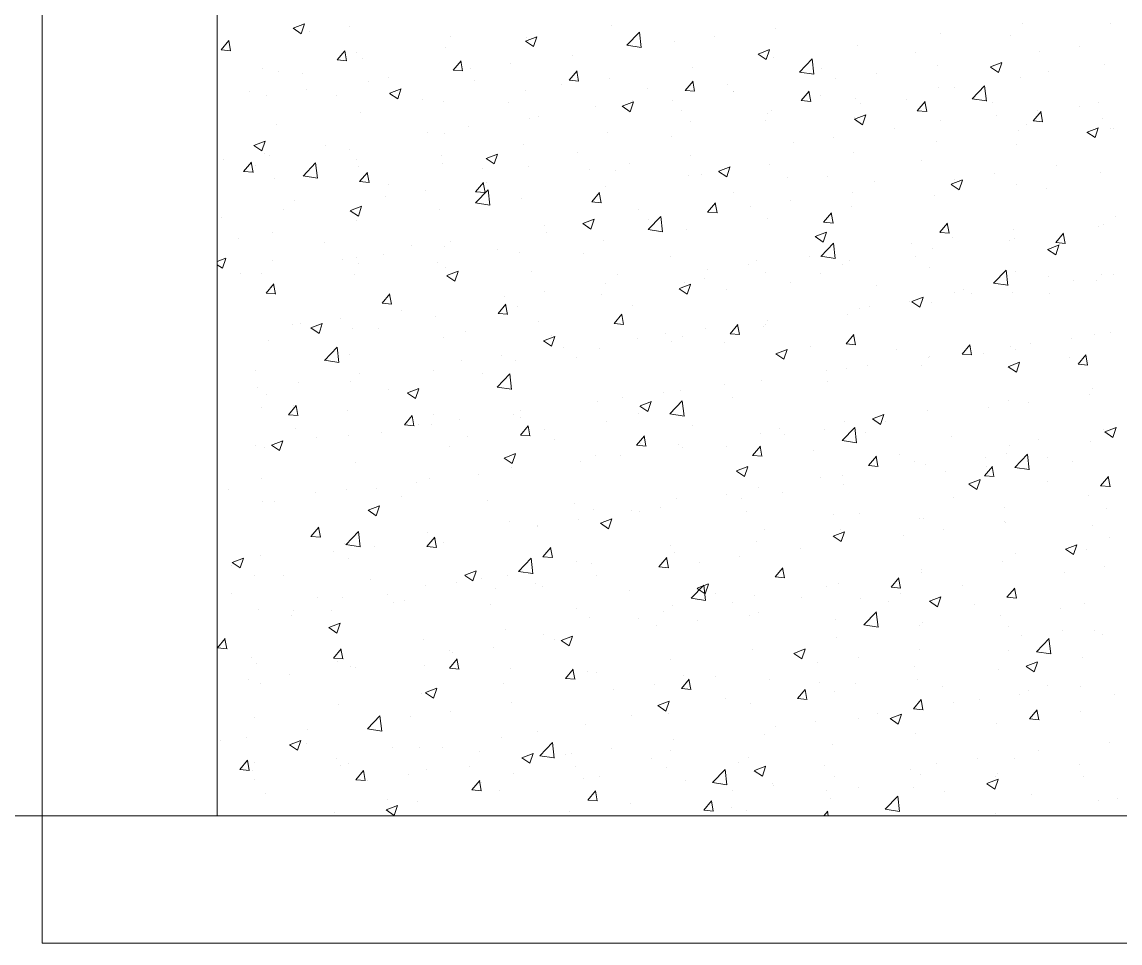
# Model space of a CAD drawing. Header units: millimetres. Extents: x 19632 to 183655, y 41319 to 69325.
# Drawn here: x 152267 to 153961, y 49388 to 50810 of the extents above; entities that cross this region are included whole.
import ezdxf

# ---------------------------------------------------------------- set-up
doc = ezdxf.new("R2010")
doc.units = ezdxf.units.MM
doc.header["$MEASUREMENT"] = 0
doc.linetypes.add('DASHED2', pattern=[0.375, 0.25, -0.125])
for name, color, linetype, lineweight in [('09-Arsiran', 8, 'Continuous', 5), ('8', 8, 'Continuous', 5), ('DINDING', 1, 'Continuous', 20), ('Kabel', 2, 'DASHED2', 20)]:
    doc.layers.add(name, color=color, linetype=linetype, lineweight=lineweight)

# ---------------------------------------------------------------- blocks, each defined once
blk = doc.blocks.new('4')
at = {"color": 251, "true_color": 0x636466}
blk.add_line((288.8865, -21.1291), (288.8865, -25.0041), dxfattribs=at)
at = {"layer": '09-Arsiran', "color": 251, "linetype": 'Continuous', "true_color": 0x636466}
for p, q in [((289.0056, -23.7671), (289.0234, -23.7603)), ((289.0182, -23.7758), (289.0233, -23.7605)), ((289.5048, -23.7622), (289.5048, -23.7622)), ((290.151, -23.7595), (290.151, -23.7595)), ((290.2894, -23.7604), (290.2894, -23.7604)), ((289.0055, -23.7673), (289.0182, -23.7758)), ((289.0305, -23.7724), (289.0305, -23.7724)), ((289.0941, -23.764), (289.0941, -23.764)), ((289.5296, -23.794), (289.5494, -23.7734)), ((289.5521, -23.7976), (289.5493, -23.7734)), ((289.6676, -23.7799), (289.6676, -23.7799)), ((289.7638, -23.7672), (289.7638, -23.7672)), ((290.0227, -23.7757), (290.0227, -23.7757)), ((290.1314, -23.7794), (290.1314, -23.7794)), ((288.8926, -23.8012), (288.9048, -23.7866)), ((288.9074, -23.8026), (288.9044, -23.7866)), ((289.2532, -23.7804), (289.2532, -23.7804)), ((289.3706, -23.7876), (289.3832, -23.7962)), ((289.3707, -23.7874), (289.3884, -23.7806)), ((289.3728, -23.7813), (289.3728, -23.7813)), ((289.3832, -23.7962), (289.3883, -23.7808)), ((289.5295, -23.7939), (289.5521, -23.7974)), ((289.604, -23.7882), (289.604, -23.7882)), ((289.8923, -23.7936), (289.8923, -23.7936)), ((290.2412, -23.7957), (290.2412, -23.7957)), ((288.8926, -23.8012), (288.9077, -23.8025)), ((289.0748, -23.8171), (289.087, -23.8025)), ((289.0895, -23.8185), (289.0866, -23.8026)), ((289.105, -23.8058), (289.105, -23.8058)), ((289.2445, -23.7975), (289.2445, -23.7975)), ((289.4436, -23.8094), (289.4436, -23.8094)), ((289.7356, -23.808), (289.7482, -23.8165)), ((289.7357, -23.8078), (289.7535, -23.8009)), ((289.7482, -23.8165), (289.7534, -23.8012)), ((289.7604, -23.8126), (289.7604, -23.8126)), ((289.9833, -23.8048), (289.9833, -23.8048)), ((290.1776, -23.8041), (290.1776, -23.8041)), ((288.9569, -23.8312), (288.9569, -23.8312)), ((289.0748, -23.8171), (289.0899, -23.8184)), ((289.1141, -23.8154), (289.1141, -23.8154)), ((289.2569, -23.833), (289.2692, -23.8184)), ((289.2717, -23.8344), (289.2688, -23.8185)), ((289.2838, -23.8304), (289.2838, -23.8304)), ((289.3474, -23.822), (289.3474, -23.822)), ((289.6321, -23.8289), (289.6321, -23.8289)), ((289.8007, -23.8361), (289.8205, -23.8155)), ((289.8232, -23.8396), (289.8204, -23.8155)), ((289.8352, -23.8302), (289.8352, -23.8302)), ((290.0172, -23.8252), (290.0172, -23.8252)), ((290.1006, -23.8283), (290.1133, -23.8369)), ((290.1007, -23.8281), (290.1185, -23.8213)), ((290.1133, -23.8369), (290.1184, -23.8215)), ((290.2798, -23.825), (290.2798, -23.825)), ((288.9822, -23.8345), (288.9822, -23.8345)), ((289.0196, -23.8386), (289.0196, -23.8386)), ((289.1552, -23.8444), (289.1552, -23.8444)), ((289.2569, -23.833), (289.2721, -23.8344)), ((289.4391, -23.849), (289.4514, -23.8344)), ((289.4391, -23.849), (289.4543, -23.8503)), ((289.4539, -23.8504), (289.451, -23.8345)), ((289.5017, -23.8468), (289.5017, -23.8468)), ((289.8006, -23.836), (289.8232, -23.8395)), ((289.8574, -23.8463), (289.8574, -23.8463)), ((289.921, -23.8379), (289.921, -23.8379)), ((290.1479, -23.844), (290.1479, -23.844)), ((290.1923, -23.8351), (290.1923, -23.8351)), ((289.0272, -23.8642), (289.0272, -23.8642)), ((289.1234, -23.8515), (289.1234, -23.8515)), ((289.1572, -23.8694), (289.175, -23.8625)), ((289.1698, -23.8781), (289.1749, -23.8627)), ((289.2908, -23.8501), (289.2908, -23.8501)), ((289.3697, -23.8658), (289.3697, -23.8658)), ((289.4264, -23.8558), (289.4264, -23.8558)), ((289.5619, -23.8615), (289.5619, -23.8615)), ((289.6213, -23.8649), (289.6336, -23.8503)), ((289.6213, -23.8649), (289.6365, -23.8662)), ((289.6361, -23.8663), (289.6332, -23.8504)), ((289.6871, -23.8556), (289.6871, -23.8556)), ((289.8035, -23.8808), (289.8157, -23.8663)), ((289.8183, -23.8823), (289.8153, -23.8663)), ((290.0196, -23.8603), (290.0196, -23.8603)), ((290.0442, -23.8606), (290.0442, -23.8606)), ((290.0718, -23.8781), (290.0915, -23.8575)), ((290.0943, -23.8816), (290.0915, -23.8575)), ((288.9375, -23.867), (288.9375, -23.867)), ((288.9636, -23.8725), (288.9636, -23.8725)), ((289.0731, -23.8727), (289.0731, -23.8727)), ((289.1571, -23.8696), (289.1698, -23.8781)), ((289.2087, -23.8785), (289.2087, -23.8785)), ((289.2414, -23.8821), (289.2414, -23.8821)), ((289.5223, -23.8897), (289.5401, -23.8829)), ((289.5348, -23.8984), (289.54, -23.8831)), ((289.5389, -23.8811), (289.5389, -23.8811)), ((289.6008, -23.88), (289.6008, -23.88)), ((289.697, -23.8674), (289.697, -23.8674)), ((289.6975, -23.8673), (289.6975, -23.8673)), ((289.8035, -23.8809), (289.8187, -23.8822)), ((289.8331, -23.873), (289.8331, -23.873)), ((289.8892, -23.8782), (289.8892, -23.8782)), ((289.9687, -23.8787), (289.9687, -23.8787)), ((289.9857, -23.8968), (289.9979, -23.8822)), ((290.0005, -23.8982), (289.9975, -23.8823)), ((290.0717, -23.878), (290.0943, -23.8815)), ((290.2706, -23.8833), (290.2706, -23.8833)), ((289.111, -23.9), (289.111, -23.9)), ((289.3443, -23.8842), (289.3443, -23.8842)), ((289.4799, -23.8899), (289.4799, -23.8899)), ((289.5222, -23.8899), (289.5348, -23.8984)), ((289.5372, -23.8884), (289.5372, -23.8884)), ((289.6155, -23.8957), (289.6155, -23.8957)), ((289.7573, -23.8972), (289.7573, -23.8972)), ((289.8961, -23.886), (289.8961, -23.886)), ((289.9857, -23.8968), (290.0009, -23.8981)), ((290.1043, -23.8845), (290.1043, -23.8845)), ((290.1679, -23.9127), (290.1801, -23.8981)), ((290.1744, -23.8959), (290.1744, -23.8959)), ((290.1826, -23.9141), (290.1797, -23.8982)), ((290.2399, -23.8902), (290.2399, -23.8902)), ((289.3768, -23.9095), (289.3768, -23.9095)), ((289.3908, -23.9065), (289.3908, -23.9065)), ((289.629, -23.9135), (289.629, -23.9135)), ((289.7479, -23.9114), (289.7479, -23.9114)), ((289.7511, -23.9014), (289.7511, -23.9014)), ((289.8867, -23.9071), (289.8867, -23.9071)), ((289.8872, -23.9103), (289.8998, -23.9188)), ((289.8873, -23.91), (289.9051, -23.9032)), ((289.8998, -23.9188), (289.905, -23.9034)), ((290.0223, -23.9128), (290.0223, -23.9128)), ((290.1108, -23.9043), (290.1108, -23.9043)), ((290.1679, -23.9127), (290.183, -23.9141)), ((290.2768, -23.9095), (290.2768, -23.9095)), ((288.9791, -23.919), (288.9791, -23.919)), ((289.217, -23.9306), (289.217, -23.9306)), ((289.2427, -23.9319), (289.2427, -23.9319)), ((289.2806, -23.9222), (289.2806, -23.9222)), ((289.4986, -23.9313), (289.4986, -23.9313)), ((289.9504, -23.9254), (289.9504, -23.9254)), ((290.1448, -23.9286), (290.1448, -23.9286)), ((290.1579, -23.9186), (290.1579, -23.9186)), ((290.2522, -23.9306), (290.2649, -23.9391)), ((290.2523, -23.9304), (290.2701, -23.9236)), ((290.2649, -23.9391), (290.27, -23.9238)), ((290.2893, -23.924), (290.2893, -23.924)), ((290.2935, -23.9243), (290.2935, -23.9243)), ((288.9437, -23.9515), (288.9564, -23.96)), ((288.9438, -23.9513), (288.9616, -23.9444)), ((288.9564, -23.96), (288.9615, -23.9447)), ((289.0566, -23.9517), (289.0566, -23.9517)), ((289.3667, -23.9504), (289.3667, -23.9504)), ((289.5998, -23.9368), (289.5998, -23.9368)), ((289.7906, -23.9464), (289.7906, -23.9464)), ((289.8542, -23.9381), (289.8542, -23.9381)), ((290.0165, -23.9448), (290.0165, -23.9448)), ((290.1412, -23.9494), (290.1412, -23.9494)), ((288.9604, -23.9644), (288.9604, -23.9644)), ((288.969, -23.9677), (288.969, -23.9677)), ((289.0945, -23.9573), (289.0945, -23.9573)), ((289.2384, -23.9667), (289.2384, -23.9667)), ((289.3089, -23.9716), (289.3266, -23.9648)), ((289.3214, -23.9804), (289.3265, -23.965)), ((289.4517, -23.9623), (289.4517, -23.9623)), ((289.6302, -23.9676), (289.6302, -23.9676)), ((289.8861, -23.9627), (289.8861, -23.9627)), ((288.8968, -23.9727), (288.8968, -23.9727)), ((288.9278, -23.9922), (288.9401, -23.9776)), ((288.9426, -23.9936), (288.9397, -23.9777)), ((288.9464, -23.9828), (288.9464, -23.9828)), ((289.0211, -23.9994), (289.0409, -23.9788)), ((289.0436, -24.0029), (289.0408, -23.9788)), ((289.1046, -23.9735), (289.1046, -23.9735)), ((289.1079, -23.9845), (289.1079, -23.9845)), ((289.2402, -23.9792), (289.2402, -23.9792)), ((289.3088, -23.9718), (289.3214, -23.9804)), ((289.3758, -23.9849), (289.3758, -23.9849)), ((289.534, -23.9802), (289.534, -23.9802)), ((289.6739, -23.992), (289.6917, -23.9851)), ((289.6864, -24.0007), (289.6916, -23.9853)), ((289.7542, -23.9818), (289.7542, -23.9818)), ((289.9931, -23.9749), (289.9931, -23.9749)), ((290.2038, -23.9834), (290.2038, -23.9834)), ((288.9278, -23.9922), (288.943, -23.9935)), ((288.976, -24.0036), (288.976, -24.0036)), ((289.0211, -23.9993), (289.0436, -24.0028)), ((289.11, -24.0081), (289.1222, -23.9936)), ((289.1248, -24.0096), (289.1219, -23.9936)), ((289.3035, -23.9877), (289.3035, -23.9877)), ((289.4704, -23.9886), (289.4704, -23.9886)), ((289.5114, -23.9907), (289.5114, -23.9907)), ((289.6259, -23.998), (289.6259, -23.998)), ((289.647, -23.9964), (289.647, -23.9964)), ((289.6738, -23.9922), (289.6864, -24.0007)), ((289.7826, -24.0021), (289.7826, -24.0021)), ((289.8449, -24.0003), (289.8449, -24.0003)), ((290.1076, -23.9961), (290.1076, -23.9961)), ((290.2737, -23.9941), (290.2737, -23.9941)), ((289.11, -24.0082), (289.1252, -24.0095)), ((289.1554, -24.0131), (289.1554, -24.0131)), ((289.2922, -24.0241), (289.3044, -24.0095)), ((289.2922, -24.0415), (289.312, -24.0208)), ((289.307, -24.0255), (289.304, -24.0096)), ((289.31, -24.0097), (289.31, -24.0097)), ((289.3147, -24.045), (289.3119, -24.0209)), ((289.4955, -24.0159), (289.4955, -24.0159)), ((289.9182, -24.0078), (289.9182, -24.0078)), ((290.0388, -24.0125), (290.0515, -24.021)), ((290.0389, -24.0123), (290.0567, -24.0055)), ((290.044, -24.0045), (290.044, -24.0045)), ((290.0515, -24.021), (290.0566, -24.0057)), ((290.0538, -24.0136), (290.0538, -24.0136)), ((290.1417, -24.0131), (290.1417, -24.0131)), ((290.1894, -24.0193), (290.1894, -24.0193)), ((289.0073, -24.0385), (289.0073, -24.0385)), ((289.1502, -24.0308), (289.1502, -24.0308)), ((289.2138, -24.0224), (289.2138, -24.0224)), ((289.2922, -24.0241), (289.3074, -24.0254)), ((289.3636, -24.0349), (289.3636, -24.0349)), ((289.4744, -24.04), (289.4866, -24.0254)), ((289.4892, -24.0414), (289.4862, -24.0255)), ((289.6968, -24.0257), (289.6968, -24.0257)), ((289.7874, -24.0383), (289.7874, -24.0383)), ((289.8836, -24.0256), (289.8836, -24.0256)), ((290.0134, -24.0294), (290.0134, -24.0294)), ((288.9898, -24.0519), (288.9898, -24.0519)), ((289.0953, -24.0538), (289.108, -24.0623)), ((289.0954, -24.0535), (289.1132, -24.0467)), ((289.108, -24.0623), (289.1131, -24.0469)), ((289.2353, -24.0512), (289.2353, -24.0512)), ((289.2921, -24.0413), (289.3147, -24.0449)), ((289.4744, -24.04), (289.4895, -24.0414)), ((289.5487, -24.0512), (289.5487, -24.0512)), ((289.6565, -24.056), (289.6688, -24.0414)), ((289.6565, -24.056), (289.6717, -24.0573)), ((289.6713, -24.0574), (289.6684, -24.0415)), ((289.7238, -24.0466), (289.7238, -24.0466)), ((289.883, -24.0473), (289.883, -24.0473)), ((288.8936, -24.0645), (288.8936, -24.0645)), ((289.1049, -24.0691), (289.1049, -24.0691)), ((289.4605, -24.0739), (289.4783, -24.0671)), ((289.473, -24.0826), (289.4782, -24.0673)), ((289.5633, -24.0835), (289.5831, -24.0629)), ((289.5634, -24.0677), (289.5634, -24.0677)), ((289.5858, -24.087), (289.583, -24.0629)), ((289.7511, -24.0663), (289.7511, -24.0663)), ((289.8387, -24.0719), (289.851, -24.0573)), ((289.8387, -24.0719), (289.8539, -24.0732)), ((289.8535, -24.0733), (289.8506, -24.0574)), ((290.0209, -24.0878), (290.0332, -24.0732)), ((290.2974, -24.0625), (290.2974, -24.0625)), ((288.9729, -24.0881), (288.9729, -24.0881)), ((289.4005, -24.0766), (289.4005, -24.0766)), ((289.4036, -24.0888), (289.4036, -24.0888)), ((289.4604, -24.0741), (289.473, -24.0826)), ((289.4672, -24.0804), (289.4672, -24.0804)), ((289.5632, -24.0834), (289.5858, -24.0869)), ((289.6228, -24.0826), (289.6228, -24.0826)), ((289.8255, -24.0942), (289.8433, -24.0874)), ((289.838, -24.103), (289.8432, -24.0876)), ((290.0209, -24.0879), (290.0361, -24.0892)), ((290.0357, -24.0893), (290.0328, -24.0733)), ((290.1369, -24.0836), (290.1369, -24.0836)), ((290.2031, -24.1038), (290.2153, -24.0892)), ((290.2179, -24.1052), (290.215, -24.0893)), ((290.2706, -24.0786), (290.2706, -24.0786)), ((290.2788, -24.0756), (290.2788, -24.0756)), ((288.9196, -24.0975), (288.9196, -24.0975)), ((289.0552, -24.1033), (289.0552, -24.1033)), ((289.2524, -24.102), (289.2524, -24.102)), ((289.4924, -24.1005), (289.4924, -24.1005)), ((289.8254, -24.0944), (289.838, -24.103)), ((289.8343, -24.1256), (289.8541, -24.1049)), ((289.8569, -24.1291), (289.8541, -24.1049)), ((289.9772, -24.1047), (289.9772, -24.1047)), ((290.0407, -24.0963), (290.0407, -24.0963)), ((290.1307, -24.101), (290.1307, -24.101)), ((290.1387, -24.0977), (290.1387, -24.0977)), ((290.1905, -24.1146), (290.2083, -24.1077)), ((290.2031, -24.1038), (290.2183, -24.1051)), ((289.147, -24.1226), (289.147, -24.1226)), ((289.1908, -24.109), (289.1908, -24.109)), ((289.2432, -24.1099), (289.2432, -24.1099)), ((289.3264, -24.1147), (289.3264, -24.1147)), ((289.3605, -24.1195), (289.3605, -24.1195)), ((289.4619, -24.1204), (289.4619, -24.1204)), ((290.0104, -24.1139), (290.0104, -24.1139)), ((290.1904, -24.1148), (290.2031, -24.1233)), ((290.2031, -24.1233), (290.2082, -24.108)), ((288.8865, -24.1337), (288.8998, -24.1286)), ((288.8865, -24.1388), (288.8946, -24.1442)), ((288.8946, -24.1442), (288.8997, -24.1289)), ((288.9731, -24.1316), (288.9731, -24.1316)), ((289.0834, -24.1309), (289.0834, -24.1309)), ((289.1043, -24.1274), (289.1043, -24.1274)), ((289.1087, -24.1374), (289.1087, -24.1374)), ((289.2322, -24.1358), (289.2322, -24.1358)), ((289.5975, -24.1262), (289.5975, -24.1262)), ((289.7205, -24.1384), (289.7205, -24.1384)), ((289.7331, -24.1319), (289.7331, -24.1319)), ((289.8167, -24.1258), (289.8167, -24.1258)), ((289.8343, -24.1254), (289.8569, -24.1289)), ((289.8687, -24.1376), (289.8687, -24.1376)), ((289.8799, -24.1318), (289.8799, -24.1318)), ((289.9826, -24.1264), (289.9826, -24.1264)), ((288.923, -24.1521), (288.923, -24.1521)), ((288.9562, -24.1529), (288.9562, -24.1529)), ((289.1018, -24.1536), (289.1018, -24.1536)), ((289.2443, -24.1431), (289.2443, -24.1431)), ((289.247, -24.156), (289.2596, -24.1645)), ((289.2471, -24.1558), (289.2648, -24.149)), ((289.2596, -24.1645), (289.2647, -24.1492)), ((289.3799, -24.1488), (289.3799, -24.1488)), ((289.5155, -24.1546), (289.5155, -24.1546)), ((289.657, -24.1468), (289.657, -24.1468)), ((289.748, -24.1509), (289.748, -24.1509)), ((289.8344, -24.1519), (289.8344, -24.1519)), ((290.0043, -24.1434), (290.0043, -24.1434)), ((290.1054, -24.1676), (290.1252, -24.147)), ((290.1279, -24.1711), (290.1251, -24.147)), ((290.1399, -24.1491), (290.1399, -24.1491)), ((290.1916, -24.1568), (290.1916, -24.1568)), ((290.2755, -24.1548), (290.2755, -24.1548)), ((290.2941, -24.1543), (290.2941, -24.1543)), ((288.9631, -24.1833), (288.9753, -24.1687)), ((288.9698, -24.1727), (288.9698, -24.1727)), ((288.9778, -24.1847), (288.9749, -24.1688)), ((289.4965, -24.1679), (289.4965, -24.1679)), ((289.612, -24.1764), (289.6246, -24.1849)), ((289.6121, -24.1761), (289.6299, -24.1693)), ((289.6197, -24.1671), (289.6197, -24.1671)), ((289.6246, -24.1849), (289.6298, -24.1695)), ((289.6511, -24.1603), (289.6511, -24.1603)), ((289.7867, -24.166), (289.7867, -24.166)), ((289.9223, -24.1717), (289.9223, -24.1717)), ((290.1054, -24.1675), (290.128, -24.171)), ((290.2305, -24.1627), (290.2305, -24.1627)), ((290.2675, -24.1632), (290.2675, -24.1632)), ((288.9631, -24.1833), (288.9782, -24.1846)), ((289.1452, -24.1992), (289.1575, -24.1846)), ((289.16, -24.2006), (289.1571, -24.1847)), ((289.3368, -24.189), (289.3368, -24.189)), ((289.4004, -24.1806), (289.4004, -24.1806)), ((289.4893, -24.185), (289.4893, -24.185)), ((289.6863, -24.1773), (289.6863, -24.1773)), ((289.9771, -24.1965), (289.9949, -24.1897)), ((289.9897, -24.2052), (289.9948, -24.1899)), ((290.0434, -24.1822), (290.0434, -24.1822)), ((290.0579, -24.1775), (290.0579, -24.1775)), ((290.0701, -24.1838), (290.0701, -24.1838)), ((290.1356, -24.1822), (290.1356, -24.1822)), ((290.1935, -24.1832), (290.1935, -24.1832)), ((289.1452, -24.1992), (289.1604, -24.2005)), ((289.1764, -24.2101), (289.1764, -24.2101)), ((289.3274, -24.2151), (289.3397, -24.2006)), ((289.3422, -24.2166), (289.3393, -24.2006)), ((289.3574, -24.2041), (289.3574, -24.2041)), ((289.5382, -24.2027), (289.5382, -24.2027)), ((289.8953, -24.2076), (289.8953, -24.2076)), ((289.9103, -24.2048), (289.9103, -24.2048)), ((289.9739, -24.1965), (289.9739, -24.1965)), ((289.977, -24.1967), (289.9897, -24.2052)), ((290.0073, -24.1985), (290.0073, -24.1985)), ((289.0802, -24.2227), (289.0802, -24.2227)), ((289.2291, -24.2203), (289.2291, -24.2203)), ((289.3274, -24.2152), (289.3426, -24.2165)), ((289.3901, -24.2281), (289.3901, -24.2281)), ((289.5096, -24.2311), (289.5219, -24.2165)), ((289.5244, -24.2325), (289.5215, -24.2166)), ((289.7499, -24.226), (289.7499, -24.226)), ((289.8769, -24.2164), (289.8769, -24.2164)), ((289.0046, -24.2324), (289.0046, -24.2324)), ((289.0166, -24.2311), (289.0166, -24.2311)), ((289.0335, -24.2379), (289.0462, -24.2465)), ((289.0336, -24.2377), (289.0514, -24.2309)), ((289.0462, -24.2465), (289.0513, -24.2311)), ((289.0987, -24.2382), (289.0987, -24.2382)), ((289.1402, -24.2381), (289.1402, -24.2381)), ((289.2758, -24.2438), (289.2758, -24.2438)), ((289.5096, -24.2311), (289.5248, -24.2324)), ((289.6537, -24.2386), (289.6537, -24.2386)), ((289.6918, -24.247), (289.704, -24.2324)), ((289.7066, -24.2484), (289.7036, -24.2325)), ((289.7449, -24.2354), (289.7449, -24.2354)), ((289.7472, -24.233), (289.7472, -24.233)), ((290.2886, -24.2457), (290.2886, -24.2457)), ((288.9668, -24.2572), (288.9668, -24.2572)), ((289.2419, -24.2536), (289.2419, -24.2536)), ((289.3986, -24.2583), (289.4112, -24.2668)), ((289.3987, -24.2581), (289.4165, -24.2512)), ((289.4112, -24.2668), (289.4164, -24.2515)), ((289.4114, -24.2496), (289.4114, -24.2496)), ((289.547, -24.2553), (289.547, -24.2553)), ((289.5901, -24.247), (289.5901, -24.247)), ((289.599, -24.2585), (289.599, -24.2585)), ((289.6166, -24.2517), (289.6166, -24.2517)), ((289.6826, -24.261), (289.6826, -24.261)), ((289.6918, -24.247), (289.707, -24.2484)), ((289.874, -24.263), (289.8862, -24.2484)), ((289.874, -24.263), (289.8892, -24.2643)), ((289.8888, -24.2644), (289.8858, -24.2485)), ((290.1637, -24.2629), (290.1637, -24.2629)), ((290.2273, -24.2545), (290.2273, -24.2545)), ((290.2644, -24.2477), (290.2644, -24.2477)), ((289.0548, -24.2889), (289.0746, -24.2683)), ((289.0773, -24.2924), (289.0745, -24.2683)), ((289.0938, -24.279), (289.0938, -24.279)), ((289.4297, -24.2681), (289.4297, -24.2681)), ((289.4862, -24.2696), (289.4862, -24.2696)), ((289.7636, -24.2786), (289.7762, -24.2871)), ((289.7637, -24.2784), (289.7815, -24.2716)), ((289.7762, -24.2871), (289.7814, -24.2718)), ((289.8182, -24.2667), (289.8182, -24.2667)), ((289.9538, -24.2725), (289.9538, -24.2725)), ((290.0562, -24.2789), (290.0684, -24.2643)), ((290.0562, -24.2789), (290.0713, -24.2802)), ((290.071, -24.2803), (290.068, -24.2644)), ((290.0894, -24.2782), (290.0894, -24.2782)), ((290.1325, -24.2668), (290.1325, -24.2668)), ((290.1404, -24.2711), (290.1404, -24.2711)), ((289.0547, -24.2888), (289.0773, -24.2923)), ((289.2699, -24.2891), (289.2699, -24.2891)), ((289.3335, -24.2808), (289.3335, -24.2808)), ((289.3543, -24.2886), (289.3543, -24.2886)), ((289.4509, -24.2839), (289.4509, -24.2839)), ((289.9071, -24.2966), (289.9071, -24.2966)), ((289.9923, -24.2965), (289.9923, -24.2965)), ((290.0033, -24.284), (290.0033, -24.284)), ((290.0042, -24.2831), (290.0042, -24.2831)), ((290.1287, -24.2988), (290.1465, -24.2919)), ((290.1413, -24.3075), (290.1464, -24.2921)), ((290.225, -24.2839), (290.225, -24.2839)), ((290.2383, -24.2948), (290.2506, -24.2802)), ((290.2383, -24.2949), (290.2535, -24.2962)), ((290.2531, -24.2963), (290.2502, -24.2803)), ((288.9457, -24.3044), (288.9457, -24.3044)), ((289.1095, -24.3103), (289.1095, -24.3103)), ((289.226, -24.3049), (289.226, -24.3049)), ((289.3028, -24.3093), (289.3028, -24.3093)), ((289.3259, -24.3309), (289.3456, -24.3103)), ((289.3484, -24.3344), (289.3456, -24.3103)), ((289.8435, -24.305), (289.8435, -24.305)), ((289.8738, -24.3009), (289.8738, -24.3009)), ((290.1286, -24.299), (290.1413, -24.3075)), ((288.9497, -24.3313), (288.9497, -24.3313)), ((289.0133, -24.3229), (289.0133, -24.3229)), ((289.0956, -24.3228), (289.0956, -24.3228)), ((289.3258, -24.3308), (289.3484, -24.3343)), ((289.6831, -24.3261), (289.6831, -24.3261)), ((289.7418, -24.32), (289.7418, -24.32)), ((289.8442, -24.3219), (289.8442, -24.3219)), ((288.9637, -24.3418), (288.9637, -24.3418)), ((289.1547, -24.3348), (289.1547, -24.3348)), ((289.1852, -24.34), (289.203, -24.3332)), ((289.1852, -24.3402), (289.1978, -24.3487)), ((289.1978, -24.3487), (289.2029, -24.3334)), ((289.5233, -24.3472), (289.5233, -24.3472)), ((289.5869, -24.3388), (289.5869, -24.3388)), ((289.6135, -24.3362), (289.6135, -24.3362)), ((289.6961, -24.3474), (289.6961, -24.3474)), ((290.2567, -24.342), (290.2567, -24.342)), ((290.2613, -24.3323), (290.2613, -24.3323)), ((288.9552, -24.3622), (288.9552, -24.3622)), ((288.9983, -24.3743), (289.0105, -24.3597)), ((289.0065, -24.3602), (289.0065, -24.3602)), ((289.0131, -24.3757), (289.0102, -24.3598)), ((289.4831, -24.3541), (289.4831, -24.3541)), ((289.5502, -24.3606), (289.5628, -24.3691)), ((289.5503, -24.3603), (289.5681, -24.3535)), ((289.5628, -24.3691), (289.568, -24.3537)), ((289.5969, -24.373), (289.6167, -24.3524)), ((289.6195, -24.3765), (289.6167, -24.3524)), ((290.0969, -24.363), (290.0969, -24.363)), ((290.1294, -24.3513), (290.1294, -24.3513)), ((290.1605, -24.3547), (290.1605, -24.3547)), ((288.9983, -24.3743), (289.0135, -24.3757)), ((289.0908, -24.3679), (289.0908, -24.3679)), ((289.1805, -24.3903), (289.1927, -24.3757)), ((289.1953, -24.3917), (289.1923, -24.3758)), ((289.2264, -24.3736), (289.2264, -24.3736)), ((289.2667, -24.381), (289.2667, -24.381)), ((289.3512, -24.3732), (289.3512, -24.3732)), ((289.362, -24.3793), (289.362, -24.3793)), ((289.3629, -24.3683), (289.3629, -24.3683)), ((289.5479, -24.3728), (289.5479, -24.3728)), ((289.5969, -24.3729), (289.6195, -24.3764)), ((289.9152, -24.3809), (289.9278, -24.3894)), ((289.9153, -24.3807), (289.9331, -24.3739)), ((289.9279, -24.3894), (289.933, -24.3741)), ((290.0011, -24.3676), (290.0011, -24.3676)), ((289.0087, -24.3963), (289.0087, -24.3963)), ((289.1805, -24.3903), (289.1957, -24.3916)), ((289.2031, -24.3893), (289.2031, -24.3893)), ((289.2229, -24.3894), (289.2229, -24.3894)), ((289.3627, -24.4062), (289.3749, -24.3916)), ((289.3775, -24.4076), (289.3745, -24.3917)), ((289.3998, -24.3982), (289.3998, -24.3982)), ((289.4975, -24.3851), (289.4975, -24.3851)), ((289.6331, -24.3908), (289.6331, -24.3908)), ((289.7687, -24.3965), (289.7687, -24.3965)), ((289.8403, -24.3968), (289.8403, -24.3968)), ((289.868, -24.415), (289.8878, -24.3944)), ((289.8707, -24.3855), (289.8707, -24.3855)), ((289.8905, -24.4185), (289.8877, -24.3944)), ((289.9365, -24.3842), (289.9365, -24.3842)), ((290.2781, -24.3972), (290.2781, -24.3972)), ((290.2803, -24.401), (290.2981, -24.3942)), ((290.2929, -24.4098), (290.298, -24.3944)), ((288.9718, -24.4219), (288.9896, -24.4151)), ((288.9844, -24.4307), (288.9895, -24.4153)), ((289.0427, -24.4104), (289.0427, -24.4104)), ((289.0925, -24.4073), (289.0925, -24.4073)), ((289.1443, -24.402), (289.1443, -24.402)), ((289.2799, -24.4077), (289.2799, -24.4077)), ((289.3627, -24.4062), (289.3778, -24.4075)), ((289.4155, -24.4135), (289.4155, -24.4135)), ((289.5449, -24.4221), (289.5571, -24.4075)), ((289.5596, -24.4236), (289.5567, -24.4076)), ((289.7388, -24.4045), (289.7388, -24.4045)), ((289.7767, -24.4052), (289.7767, -24.4052)), ((289.868, -24.4149), (289.8906, -24.4184)), ((289.9043, -24.4023), (289.9043, -24.4023)), ((290.0399, -24.408), (290.0399, -24.408)), ((290.1755, -24.4137), (290.1755, -24.4137)), ((290.2582, -24.4169), (290.2582, -24.4169)), ((290.2802, -24.4012), (290.2929, -24.4098)), ((288.9465, -24.4231), (288.9465, -24.4231)), ((288.9606, -24.4264), (288.9606, -24.4264)), ((288.9717, -24.4221), (288.9844, -24.4307)), ((289.2517, -24.4236), (289.2517, -24.4236)), ((289.3369, -24.4423), (289.3546, -24.4354)), ((289.5448, -24.4222), (289.56, -24.4235)), ((289.5511, -24.4192), (289.5511, -24.4192)), ((289.6105, -24.4208), (289.6105, -24.4208)), ((289.6163, -24.4263), (289.6163, -24.4263)), ((289.6867, -24.4249), (289.6867, -24.4249)), ((289.727, -24.4381), (289.7393, -24.4235)), ((289.7418, -24.4395), (289.7389, -24.4236)), ((289.8223, -24.4307), (289.8223, -24.4307)), ((290.13, -24.4226), (290.13, -24.4226)), ((289.1035, -24.4491), (289.1035, -24.4491)), ((289.3368, -24.4425), (289.3494, -24.451)), ((289.3494, -24.451), (289.3546, -24.4356)), ((289.4565, -24.4473), (289.4565, -24.4473)), ((289.48, -24.4387), (289.48, -24.4387)), ((289.5201, -24.439), (289.5201, -24.439)), ((289.727, -24.4381), (289.7422, -24.4394)), ((289.9092, -24.454), (289.9215, -24.4394)), ((289.924, -24.4554), (289.9211, -24.4395)), ((289.9579, -24.4364), (289.9579, -24.4364)), ((289.9818, -24.4481), (289.9818, -24.4481)), ((289.998, -24.4522), (289.998, -24.4522)), ((290.0935, -24.4421), (290.0935, -24.4421)), ((290.1263, -24.4359), (290.1263, -24.4359)), ((290.1391, -24.4571), (290.1589, -24.4364)), ((290.1616, -24.4606), (290.1588, -24.4365)), ((290.1899, -24.4422), (290.1899, -24.4422)), ((290.2291, -24.4478), (290.2291, -24.4478)), ((289.2961, -24.4685), (289.2961, -24.4685)), ((289.3481, -24.4577), (289.3481, -24.4577)), ((289.7018, -24.4628), (289.7144, -24.4713)), ((289.7019, -24.4626), (289.7197, -24.4558)), ((289.7144, -24.4713), (289.7196, -24.456)), ((289.9092, -24.454), (289.9244, -24.4554)), ((290.0301, -24.4632), (290.0301, -24.4632)), ((290.0914, -24.47), (290.1037, -24.4554)), ((290.0937, -24.4548), (290.0937, -24.4548)), ((290.1062, -24.4714), (290.1033, -24.4554)), ((290.139, -24.4569), (290.1616, -24.4604)), ((288.9554, -24.4745), (288.9554, -24.4745)), ((289.1999, -24.4811), (289.1999, -24.4811)), ((289.2198, -24.474), (289.2198, -24.474)), ((289.8337, -24.4735), (289.8337, -24.4735)), ((289.8676, -24.47), (289.8676, -24.47)), ((289.8697, -24.4843), (289.8697, -24.4843)), ((290.0668, -24.4832), (290.0795, -24.4917)), ((290.0669, -24.4829), (290.0847, -24.4761)), ((290.0795, -24.4917), (290.0846, -24.4763)), ((290.0914, -24.47), (290.1066, -24.4713)), ((290.1908, -24.4784), (290.1908, -24.4784)), ((290.2736, -24.4859), (290.2858, -24.4713)), ((290.2736, -24.4859), (290.2888, -24.4872)), ((290.2884, -24.4873), (290.2854, -24.4714)), ((288.9046, -24.4913), (288.9046, -24.4913)), ((289.0402, -24.497), (289.0402, -24.497)), ((289.0894, -24.4919), (289.0894, -24.4919)), ((289.1363, -24.4895), (289.1363, -24.4895)), ((289.1758, -24.5027), (289.1758, -24.5027)), ((289.6856, -24.4989), (289.6856, -24.4989)), ((289.7357, -24.4891), (289.7357, -24.4891)), ((289.7735, -24.497), (289.7735, -24.497)), ((290.0427, -24.5038), (290.0427, -24.5038)), ((290.2551, -24.5014), (290.2551, -24.5014)), ((288.9575, -24.5109), (288.9575, -24.5109)), ((288.9759, -24.5106), (288.9759, -24.5106)), ((289.1234, -24.5242), (289.1412, -24.5174)), ((289.136, -24.5329), (289.1411, -24.5176)), ((289.3114, -24.5085), (289.3114, -24.5085)), ((289.447, -24.5142), (289.447, -24.5142)), ((289.5826, -24.5199), (289.5826, -24.5199)), ((289.6074, -24.5054), (289.6074, -24.5054)), ((289.7099, -24.5054), (289.7099, -24.5054)), ((290.1232, -24.5205), (290.1232, -24.5205)), ((290.2835, -24.5212), (290.2835, -24.5212)), ((289.1234, -24.5244), (289.136, -24.5329)), ((289.477, -24.5232), (289.477, -24.5232)), ((289.4885, -24.5445), (289.5063, -24.5377)), ((289.501, -24.5533), (289.5062, -24.5379)), ((289.5374, -24.5243), (289.5374, -24.5243)), ((289.5495, -24.5265), (289.5495, -24.5265)), ((289.7182, -24.5256), (289.7182, -24.5256)), ((289.8538, -24.5314), (289.8538, -24.5314)), ((289.8946, -24.5293), (289.8946, -24.5293)), ((289.9894, -24.5371), (289.9894, -24.5371)), ((289.9949, -24.5367), (289.9949, -24.5367)), ((289.0335, -24.5654), (289.0458, -24.5508)), ((289.0483, -24.5668), (289.0454, -24.5509)), ((289.345, -24.5423), (289.345, -24.5423)), ((289.3893, -24.5498), (289.3893, -24.5498)), ((289.3897, -24.5475), (289.3897, -24.5475)), ((289.4533, -24.5392), (289.4533, -24.5392)), ((289.4884, -24.5447), (289.501, -24.5533)), ((289.7464, -24.5547), (289.7464, -24.5547)), ((289.8645, -24.5546), (289.8645, -24.5546)), ((290.0268, -24.555), (290.0268, -24.555)), ((290.123, -24.5424), (290.123, -24.5424)), ((290.125, -24.5428), (290.125, -24.5428)), ((290.2606, -24.5486), (290.2606, -24.5486)), ((289.0335, -24.5654), (289.0487, -24.5667)), ((289.0885, -24.5784), (289.1082, -24.5577)), ((289.111, -24.5819), (289.1082, -24.5578)), ((289.2157, -24.5813), (289.228, -24.5667)), ((289.2167, -24.5585), (289.2167, -24.5585)), ((289.2305, -24.5827), (289.2276, -24.5668)), ((289.2293, -24.5686), (289.2293, -24.5686)), ((289.8534, -24.5651), (289.866, -24.5736)), ((289.8535, -24.5649), (289.8713, -24.558)), ((289.8661, -24.5736), (289.8712, -24.5583)), ((289.9633, -24.5634), (289.9633, -24.5634)), ((290.2878, -24.5673), (290.2878, -24.5673)), ((289.0695, -24.5897), (289.0695, -24.5897)), ((289.0863, -24.5764), (289.0863, -24.5764)), ((289.0884, -24.5782), (289.111, -24.5817)), ((289.1331, -24.5813), (289.1331, -24.5813)), ((289.2157, -24.5813), (289.2309, -24.5827)), ((289.2412, -24.5752), (289.2412, -24.5752)), ((289.3979, -24.5973), (289.4102, -24.5827)), ((289.4127, -24.5987), (289.4098, -24.5827)), ((289.5983, -24.5801), (289.5983, -24.5801)), ((289.6043, -24.5899), (289.6043, -24.5899)), ((289.7326, -24.5736), (289.7326, -24.5736)), ((289.8028, -24.5845), (289.8028, -24.5845)), ((290.2184, -24.5854), (290.2311, -24.5939)), ((290.2185, -24.5852), (290.2363, -24.5784)), ((290.2311, -24.5939), (290.2362, -24.5786)), ((290.252, -24.586), (290.252, -24.586)), ((288.9099, -24.6063), (288.9226, -24.6148)), ((288.91, -24.6061), (288.9278, -24.5993)), ((288.9226, -24.6148), (288.9277, -24.5995)), ((288.9544, -24.5955), (288.9544, -24.5955)), ((289.093, -24.6006), (289.093, -24.6006)), ((289.3595, -24.6204), (289.3793, -24.5998)), ((289.3821, -24.6239), (289.3792, -24.5998)), ((289.3979, -24.5973), (289.4131, -24.5986)), ((289.4502, -24.6055), (289.4502, -24.6055)), ((289.4739, -24.6078), (289.4739, -24.6078)), ((289.5801, -24.6132), (289.5923, -24.5986)), ((289.5949, -24.6146), (289.5919, -24.5987)), ((289.6431, -24.6056), (289.6431, -24.6056)), ((289.7066, -24.5972), (289.7066, -24.5972)), ((290.1201, -24.605), (290.1201, -24.605)), ((290.1397, -24.5927), (290.1397, -24.5927)), ((288.9091, -24.6108), (288.9091, -24.6108)), ((289.2751, -24.6264), (289.2928, -24.6196)), ((289.2876, -24.6352), (289.2928, -24.6198)), ((289.3595, -24.6203), (289.3821, -24.6238)), ((289.5801, -24.6132), (289.5953, -24.6145)), ((289.7623, -24.6291), (289.7745, -24.6145)), ((289.7771, -24.6305), (289.7741, -24.6146)), ((289.9916, -24.6181), (289.9916, -24.6181)), ((289.9918, -24.6213), (289.9918, -24.6213)), ((290.2166, -24.6214), (290.2166, -24.6214)), ((290.2802, -24.6131), (290.2802, -24.6131)), ((288.9449, -24.626), (288.9449, -24.626)), ((288.9908, -24.6268), (288.9908, -24.6268)), ((289.1264, -24.6325), (289.1264, -24.6325)), ((289.262, -24.6383), (289.262, -24.6383)), ((289.275, -24.6267), (289.2876, -24.6352)), ((289.302, -24.631), (289.302, -24.631)), ((289.3419, -24.6268), (289.3419, -24.6268)), ((289.3865, -24.6393), (289.3865, -24.6393)), ((289.4826, -24.6267), (289.4826, -24.6267)), ((289.6306, -24.6624), (289.6504, -24.6418)), ((289.6401, -24.6468), (289.6579, -24.64)), ((289.6531, -24.666), (289.6503, -24.6418)), ((289.6526, -24.6555), (289.6578, -24.6402)), ((289.7623, -24.6291), (289.7775, -24.6305)), ((289.8614, -24.6392), (289.8614, -24.6392)), ((289.9445, -24.6451), (289.9567, -24.6305)), ((289.9593, -24.6465), (289.9563, -24.6306)), ((288.9087, -24.6552), (288.9087, -24.6552)), ((289.1539, -24.6564), (289.1539, -24.6564)), ((289.2136, -24.6431), (289.2136, -24.6431)), ((289.3229, -24.6477), (289.3229, -24.6477)), ((289.3975, -24.644), (289.3975, -24.644)), ((289.5331, -24.6497), (289.5331, -24.6497)), ((289.64, -24.647), (289.6526, -24.6555)), ((289.6687, -24.6554), (289.6687, -24.6554)), ((289.7295, -24.6582), (289.7295, -24.6582)), ((289.8434, -24.6436), (289.8434, -24.6436)), ((289.9445, -24.6451), (289.9596, -24.6464)), ((289.96, -24.6552), (289.96, -24.6552)), ((290.0562, -24.6425), (290.0562, -24.6425)), ((290.1266, -24.661), (290.1389, -24.6464)), ((290.1414, -24.6624), (290.1385, -24.6465)), ((289.0443, -24.6609), (289.0443, -24.6609)), ((289.0832, -24.661), (289.0832, -24.661)), ((289.1625, -24.6688), (289.1625, -24.6688)), ((289.1799, -24.6666), (289.1799, -24.6666)), ((289.3155, -24.6724), (289.3155, -24.6724)), ((289.6012, -24.6745), (289.6012, -24.6745)), ((289.6306, -24.6623), (289.6532, -24.6658)), ((289.6953, -24.669), (289.6953, -24.669)), ((289.8043, -24.6612), (289.8043, -24.6612)), ((289.8964, -24.6636), (289.8964, -24.6636)), ((289.9399, -24.6669), (289.9399, -24.6669)), ((290.005, -24.6673), (290.0177, -24.6759)), ((290.0051, -24.6671), (290.0229, -24.6603)), ((290.0177, -24.6759), (290.0228, -24.6605)), ((290.0755, -24.6726), (290.0755, -24.6726)), ((290.1266, -24.661), (290.1418, -24.6624)), ((290.249, -24.6705), (290.249, -24.6705)), ((288.9513, -24.68), (288.9513, -24.68)), ((289.0027, -24.6899), (289.0027, -24.6899)), ((289.0058, -24.6818), (289.0058, -24.6818)), ((289.0663, -24.6815), (289.0663, -24.6815)), ((289.4511, -24.6781), (289.4511, -24.6781)), ((289.4708, -24.6923), (289.4708, -24.6923)), ((289.5867, -24.6838), (289.5867, -24.6838)), ((289.7223, -24.6896), (289.7223, -24.6896)), ((289.736, -24.6847), (289.736, -24.6847)), ((289.9017, -24.7045), (289.9215, -24.6839)), ((289.9242, -24.708), (289.9214, -24.6839)), ((290.117, -24.6896), (290.117, -24.6896)), ((290.2111, -24.6784), (290.2111, -24.6784)), ((289.0615, -24.7086), (289.0742, -24.7171)), ((289.0616, -24.7084), (289.0794, -24.7015)), ((289.0742, -24.7171), (289.0793, -24.7018)), ((289.5472, -24.6944), (289.5472, -24.6944)), ((289.5762, -24.7057), (289.5762, -24.7057)), ((289.6398, -24.6974), (289.6398, -24.6974)), ((289.8579, -24.6953), (289.8579, -24.6953)), ((289.9016, -24.7044), (289.9242, -24.7079)), ((289.9887, -24.7058), (289.9887, -24.7058)), ((289.9935, -24.701), (289.9935, -24.701)), ((290.1291, -24.7067), (290.1291, -24.7067)), ((288.8866, -24.7405), (288.8988, -24.7259)), ((288.9014, -24.7419), (288.8985, -24.726)), ((289.2106, -24.7276), (289.2106, -24.7276)), ((289.3389, -24.7114), (289.3389, -24.7114)), ((289.399, -24.7199), (289.399, -24.7199)), ((289.4158, -24.7269), (289.4158, -24.7269)), ((289.4267, -24.7287), (289.4445, -24.7219)), ((289.4392, -24.7374), (289.4444, -24.7221)), ((289.8583, -24.7237), (289.8583, -24.7237)), ((290.1498, -24.7216), (290.1498, -24.7216)), ((290.1728, -24.7465), (290.1926, -24.7259)), ((290.1953, -24.75), (290.1925, -24.7259)), ((290.2134, -24.7132), (290.2134, -24.7132)), ((290.2646, -24.7125), (290.2646, -24.7125)), ((290.2773, -24.7188), (290.2773, -24.7188)), ((288.8866, -24.7405), (288.9018, -24.7418)), ((289.0688, -24.7564), (289.081, -24.7418)), ((289.0801, -24.7455), (289.0801, -24.7455)), ((289.0836, -24.7578), (289.0806, -24.7419)), ((289.2509, -24.7453), (289.2509, -24.7453)), ((289.3196, -24.7395), (289.3196, -24.7395)), ((289.4266, -24.7289), (289.4392, -24.7374)), ((289.7264, -24.7428), (289.7264, -24.7428)), ((289.7917, -24.7491), (289.8095, -24.7422)), ((289.8042, -24.7578), (289.8094, -24.7424)), ((289.9894, -24.7427), (289.9894, -24.7427)), ((290.1292, -24.7443), (290.1292, -24.7443)), ((288.9402, -24.7559), (288.9402, -24.7559)), ((289.0688, -24.7564), (289.084, -24.7578)), ((289.0758, -24.7616), (289.0758, -24.7616)), ((289.251, -24.7724), (289.2632, -24.7578)), ((289.256, -24.7479), (289.256, -24.7479)), ((289.2658, -24.7738), (289.2628, -24.7579)), ((289.5981, -24.759), (289.5981, -24.759)), ((289.7916, -24.7493), (289.8042, -24.7578)), ((289.8932, -24.7554), (289.8932, -24.7554)), ((290.1567, -24.7694), (290.1745, -24.7626)), ((290.1693, -24.7781), (290.1744, -24.7628)), ((290.1727, -24.7464), (290.1953, -24.7499)), ((290.2459, -24.7551), (290.2459, -24.7551)), ((288.9482, -24.7646), (288.9482, -24.7646)), ((289.0956, -24.769), (289.0956, -24.769)), ((289.1028, -24.7707), (289.1028, -24.7707)), ((289.2114, -24.7674), (289.2114, -24.7674)), ((289.251, -24.7724), (289.2661, -24.7737)), ((289.347, -24.7731), (289.347, -24.7731)), ((289.4332, -24.7883), (289.4454, -24.7737)), ((289.4479, -24.7897), (289.445, -24.7738)), ((289.4677, -24.7769), (289.4677, -24.7769)), ((289.4826, -24.7788), (289.4826, -24.7788)), ((289.8296, -24.7638), (289.8296, -24.7638)), ((289.9811, -24.7697), (289.9811, -24.7697)), ((290.1139, -24.7741), (290.1139, -24.7741)), ((290.1566, -24.7696), (290.1693, -24.7781)), ((288.9358, -24.79), (288.9358, -24.79)), ((288.9547, -24.7961), (288.9547, -24.7961)), ((288.9994, -24.7817), (288.9994, -24.7817)), ((289.3358, -24.7959), (289.3358, -24.7959)), ((289.4332, -24.7883), (289.4483, -24.7897)), ((289.573, -24.7975), (289.573, -24.7975)), ((289.6153, -24.8043), (289.6276, -24.7897)), ((289.6182, -24.7846), (289.6182, -24.7846)), ((289.6301, -24.8057), (289.6272, -24.7897)), ((289.6692, -24.7849), (289.6692, -24.7849)), ((289.7538, -24.7903), (289.7538, -24.7903)), ((289.8329, -24.7951), (289.8329, -24.7951)), ((289.8894, -24.796), (289.8894, -24.796)), ((289.9856, -24.7904), (289.9856, -24.7904)), ((289.2075, -24.8122), (289.2075, -24.8122)), ((289.2132, -24.8108), (289.2258, -24.8194)), ((289.2133, -24.8106), (289.231, -24.8038)), ((289.2258, -24.8194), (289.231, -24.804)), ((289.5094, -24.8059), (289.5094, -24.8059)), ((289.6153, -24.8043), (289.6305, -24.8056)), ((289.7975, -24.8202), (289.8098, -24.8056)), ((289.8123, -24.8216), (289.8094, -24.8057)), ((289.8552, -24.8083), (289.8552, -24.8083)), ((290.025, -24.8017), (290.025, -24.8017)), ((290.1466, -24.8134), (290.1466, -24.8134)), ((290.1606, -24.8075), (290.1606, -24.8075)), ((290.1901, -24.8), (290.1901, -24.8)), ((290.2428, -24.8008), (290.2428, -24.8008)), ((290.2962, -24.8132), (290.2962, -24.8132)), ((289.0771, -24.8301), (289.0771, -24.8301)), ((289.349, -24.827), (289.349, -24.827)), ((289.5782, -24.8312), (289.5908, -24.8397)), ((289.5783, -24.831), (289.5961, -24.8242)), ((289.5908, -24.8397), (289.596, -24.8244)), ((289.6848, -24.8206), (289.6848, -24.8206)), ((289.7233, -24.8273), (289.7233, -24.8273)), ((289.7975, -24.8202), (289.8127, -24.8215)), ((289.9797, -24.8361), (289.992, -24.8215)), ((289.9945, -24.8375), (289.9916, -24.8216)), ((290.0419, -24.8255), (290.0419, -24.8255)), ((290.083, -24.8218), (290.083, -24.8218)), ((288.9451, -24.8491), (288.9451, -24.8491)), ((289.1221, -24.8678), (289.1419, -24.8472)), ((289.1446, -24.8713), (289.1418, -24.8472)), ((289.1892, -24.8481), (289.1892, -24.8481)), ((289.2528, -24.8397), (289.2528, -24.8397)), ((289.5367, -24.846), (289.5367, -24.846)), ((289.595, -24.8436), (289.595, -24.8436)), ((289.9226, -24.8429), (289.9226, -24.8429)), ((289.9433, -24.8513), (289.9611, -24.8445)), ((289.9559, -24.8601), (289.961, -24.8447)), ((289.9797, -24.8361), (289.9949, -24.8375)), ((290.1619, -24.8521), (290.1741, -24.8375)), ((290.1767, -24.8535), (290.1737, -24.8376)), ((290.2428, -24.8396), (290.2428, -24.8396)), ((289.4646, -24.8615), (289.4646, -24.8615)), ((289.7628, -24.8639), (289.7628, -24.8639)), ((289.8264, -24.8556), (289.8264, -24.8556)), ((289.8938, -24.8509), (289.8938, -24.8509)), ((289.9432, -24.8515), (289.9559, -24.8601)), ((290.1109, -24.8587), (290.1109, -24.8587)), ((290.1619, -24.8521), (290.1771, -24.8534)), ((288.9326, -24.8819), (288.9326, -24.8819)), ((289.0288, -24.8692), (289.0288, -24.8692)), ((289.1221, -24.8677), (289.1447, -24.8712)), ((289.3327, -24.8805), (289.3327, -24.8805)), ((289.3886, -24.8714), (289.3886, -24.8714)), ((289.7457, -24.8763), (289.7457, -24.8763)), ((289.9826, -24.8749), (289.9826, -24.8749)), ((288.8908, -24.8857), (288.8908, -24.8857)), ((288.9997, -24.8928), (289.0124, -24.9013)), ((288.9998, -24.8926), (289.0176, -24.8857)), ((289.0124, -24.9013), (289.0175, -24.8859)), ((289.0264, -24.8914), (289.0264, -24.8914)), ((289.162, -24.8972), (289.162, -24.8972)), ((289.2044, -24.8968), (289.2044, -24.8968)), ((289.2404, -24.8968), (289.2404, -24.8968)), ((289.3932, -24.9099), (289.413, -24.8893)), ((289.4157, -24.9134), (289.4129, -24.8893)), ((289.5062, -24.8977), (289.5062, -24.8977)), ((289.6024, -24.8851), (289.6024, -24.8851)), ((289.8521, -24.8928), (289.8521, -24.8928)), ((290.176, -24.9009), (290.176, -24.9009)), ((290.2871, -24.8889), (290.2871, -24.8889)), ((288.9218, -24.9316), (288.9341, -24.917)), ((288.9366, -24.933), (288.9337, -24.917)), ((289.074, -24.9146), (289.074, -24.9146)), ((289.2976, -24.9029), (289.2976, -24.9029)), ((289.3648, -24.9131), (289.3774, -24.9216)), ((289.3649, -24.9129), (289.3827, -24.9061)), ((289.3774, -24.9216), (289.3826, -24.9063)), ((289.3932, -24.9098), (289.4157, -24.9133)), ((289.4331, -24.9086), (289.4331, -24.9086)), ((289.4426, -24.9061), (289.4426, -24.9061)), ((289.5687, -24.9143), (289.5687, -24.9143)), ((289.5975, -24.9018), (289.5975, -24.9018)), ((289.7202, -24.9119), (289.7202, -24.9119)), ((290.0798, -24.9136), (290.0798, -24.9136)), ((290.1389, -24.9144), (290.1389, -24.9144)), ((288.9218, -24.9316), (288.937, -24.9329)), ((288.942, -24.9337), (288.942, -24.9337)), ((288.9443, -24.9198), (288.9443, -24.9198)), ((289.0799, -24.9255), (289.0799, -24.9255)), ((289.0923, -24.9223), (289.0923, -24.9223)), ((289.104, -24.9475), (289.1163, -24.9329)), ((289.1188, -24.9489), (289.1159, -24.933)), ((289.2155, -24.9313), (289.2155, -24.9313)), ((289.2822, -24.9272), (289.2822, -24.9272)), ((289.4494, -24.9272), (289.4494, -24.9272)), ((289.5919, -24.9281), (289.5919, -24.9281)), ((289.6643, -24.9519), (289.6841, -24.9313)), ((289.6868, -24.9554), (289.684, -24.9313)), ((289.7043, -24.9201), (289.7043, -24.9201)), ((289.7298, -24.9335), (289.7424, -24.942)), ((289.7299, -24.9332), (289.7477, -24.9264)), ((289.7424, -24.942), (289.7476, -24.9266)), ((289.8399, -24.9258), (289.8399, -24.9258)), ((289.9755, -24.9315), (289.9755, -24.9315)), ((290.0162, -24.922), (290.0162, -24.922)), ((290.2397, -24.9242), (290.2397, -24.9242)), ((288.9442, -24.9477), (288.9442, -24.9477)), ((289.104, -24.9475), (289.1192, -24.9488)), ((289.1224, -24.9483), (289.1224, -24.9483)), ((289.186, -24.9399), (289.186, -24.9399)), ((289.2862, -24.9634), (289.2985, -24.9488)), ((289.301, -24.9648), (289.2981, -24.9489)), ((289.3013, -24.9526), (289.3013, -24.9526)), ((289.3511, -24.937), (289.3511, -24.937)), ((289.4615, -24.946), (289.4615, -24.946)), ((289.4867, -24.9427), (289.4867, -24.9427)), ((289.6223, -24.9485), (289.6223, -24.9485)), ((289.6642, -24.9518), (289.6868, -24.9553)), ((289.8558, -24.9431), (289.8558, -24.9431)), ((289.9908, -24.9398), (289.9908, -24.9398)), ((290.0949, -24.9536), (290.1127, -24.9468)), ((290.1075, -24.9623), (290.1126, -24.947)), ((290.1078, -24.9432), (290.1078, -24.9432)), ((290.1111, -24.9373), (290.1111, -24.9373)), ((290.2467, -24.943), (290.2467, -24.943)), ((288.962, -24.9694), (288.962, -24.9694)), ((289.2862, -24.9634), (289.3014, -24.9648)), ((289.3296, -24.9651), (289.3296, -24.9651)), ((289.4684, -24.9794), (289.4806, -24.9648)), ((289.4832, -24.9808), (289.4802, -24.9649)), ((289.696, -24.9641), (289.696, -24.9641)), ((289.7579, -24.9542), (289.7579, -24.9542)), ((289.7596, -24.9558), (289.7596, -24.9558)), ((289.8427, -24.9652), (289.8427, -24.9652)), ((289.8935, -24.9599), (289.8935, -24.9599)), ((289.9795, -24.9595), (289.9795, -24.9595)), ((290.0291, -24.9656), (290.0291, -24.9656)), ((290.0948, -24.9538), (290.1075, -24.9623)), ((289.1532, -24.978), (289.1532, -24.978)), ((289.2013, -24.9813), (289.2013, -24.9813)), ((289.4684, -24.9794), (289.4836, -24.9807)), ((289.5356, -24.9852), (289.5356, -24.9852)), ((289.6506, -24.9953), (289.6628, -24.9807)), ((289.6654, -24.9967), (289.6624, -24.9808)), ((289.8491, -24.9774), (289.8491, -24.9774)), ((289.9354, -24.994), (289.9552, -24.9733)), ((289.9579, -24.9975), (289.9551, -24.9733)), ((290.1647, -24.9714), (290.1647, -24.9714)), ((290.2696, -24.98), (290.2696, -24.98)), ((290.3002, -24.9771), (290.3002, -24.9771)), ((289.005, -25.0035), (289.005, -25.0035)), ((289.0709, -24.9992), (289.0709, -24.9992)), ((289.1514, -24.995), (289.164, -25.0036)), ((289.1515, -24.9948), (289.1692, -24.988)), ((289.164, -25.0036), (289.1692, -24.9882)), ((289.4394, -24.9979), (289.4394, -24.9979)), ((289.6506, -24.9953), (289.6658, -24.9967)), ((289.6946, -24.9906), (289.6946, -24.9906)), ((289.7171, -24.9964), (289.7171, -24.9964)), ((289.8388, -25.0041), (289.845, -24.9967)), ((289.846, -25.0041), (289.8446, -24.9967)), ((289.9353, -24.9938), (289.9579, -24.9973)), ((290.1091, -25.0011), (290.1091, -25.0011))]:
    blk.add_line(p, q, dxfattribs=at)
at = {"layer": '8', "color": 251, "true_color": 0x636466, "transparency": 33554508}
blk.add_line((283.799, -25.0041), (293.484, -25.0041), dxfattribs=at)
at = {"layer": 'DINDING', "color": 251, "linetype": 'Continuous', "true_color": 0x636466, "transparency": 33554687}
for p, q in [((288.6115, -25.2041), (288.6115, -20.4291)), ((288.8865, -25.0041), (288.8865, -21.1291)), ((291.734, -25.0041), (288.8865, -25.0041)), ((292.009, -25.2041), (288.6115, -25.2041))]:
    blk.add_line(p, q, dxfattribs=at)
blk = doc.blocks.new('SASA3211')
at = {"layer": 'Kabel'}
blk.add_blockref('4', (805341.7735, 113033.2681), dxfattribs=at)

msp = doc.modelspace()

# ---------------------------------------------------------------- block references
at = {"xscale": 982.534900105011, "yscale": 982.534900105011, "zscale": 982.534900105011}
msp.add_blockref('SASA3211', (-791407671.8, -110984978.7), dxfattribs=at)

doc.saveas('drawing.dxf')
